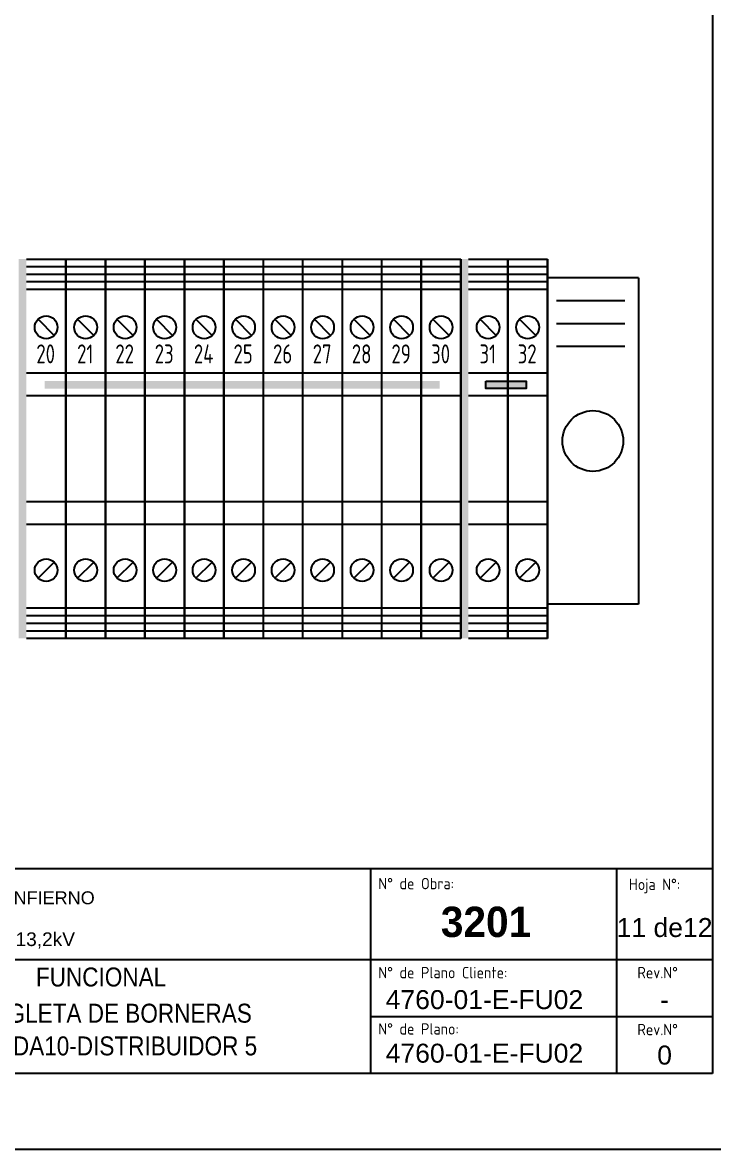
# Model space of a CAD drawing. Header units: millimetres. Extents: x 2272 to 7312, y -3839 to -3184.
# Drawn here: x 6790.7 to 6881.6, y -3492.6 to -3344.1 of the extents above; entities that cross this region are included whole.
import ezdxf
from ezdxf.enums import TextEntityAlignment as Align

# ---------------------------------------------------------------- set-up
doc = ezdxf.new("R2010")
doc.units = ezdxf.units.MM
doc.layers.add('BORNES XT', color=5, linetype='Continuous')
doc.layers.add('TEXTOS', color=3, linetype='Continuous')
doc.styles.add('ROMANS', font='isocp3.shx')
doc.styles.get("Standard").update_dxf_attribs({"font": 'arial.ttf'})
doc.styles.add('style1', font='arial.ttf', dxfattribs={"height": 1})
doc.styles.add('style2', font='romab___.ttf', dxfattribs={"height": 1})

# ---------------------------------------------------------------- blocks, each defined once
blk = doc.blocks.new('BORNERA SEPARADOR')
for p, q in [((-649.79, 1388.9), (-661.79, 1388.9)), ((-661.79, 1388.9), (-661.79, 1345.9)), ((-649.79, 1388.9), (-649.79, 1345.9)), ((-660.59, 1385.9), (-651.59, 1385.9)), ((-660.59, 1382.9), (-651.59, 1382.9)), ((-660.59, 1379.9), (-651.59, 1379.9)), ((-649.79, 1345.9), (-661.79, 1345.9))]:
    blk.add_line(p, q)
blk.add_circle((-655.79, 1367.4), 4)
blk = doc.blocks.new('A3-Funcional')
at = {"color": 1, "linetype": 'Continuous'}
for p, q in [((410, 287), (410, 10)), ((410, 37), (25, 37)), ((365, 37), (365, 10)), ((410, 10), (25, 10))]:
    blk.add_line(p, q, dxfattribs=at)
at = {"color": 1}
blk.add_line((365, 37), (365, 10), dxfattribs=at)
at = {"color": 7}
for p, q in [((397.38, 37), (397.38, 25)), ((365, 25), (282, 25)), ((409.88, 25), (364.88, 25)), ((397.38, 25), (397.38, 10)), ((409.88, 17.5), (364.88, 17.5))]:
    blk.add_line(p, q, dxfattribs=at)
at = {"color": 11}
blk.add_lwpolyline([(0, 0), (0, 297), (420, 297), (420, 0)], close=True, dxfattribs=at)
at = {"layer": 'TEXTOS', "color": 4, "linetype": 'Continuous', "style": 'ROMANS'}
for s, p in [('N° de Obra:', (366.01, 34.29)), ('Hoja N°:', (399.01, 34.19)), ('N° de Plano Cliente:', (366.01, 22.56)), ('Rev.N°', (400.12, 22.56)), ('N° de Plano:', (366.01, 15.14)), ('Rev.N°', (400.12, 15.06))]:
    blk.add_text(s, height=1.5, dxfattribs=at).set_placement(p)
at = {"layer": 'TEXTOS', "color": 7, "linetype": 'Continuous', "style": 'style2', "width": 0.8}
blk.add_attdef('CLIENTE', (295.02, 31.81), '', height=3.5, dxfattribs=at)
at = {"layer": 'TEXTOS', "color": 7, "style": 'style2'}
blk.add_attdef('NºOBRA', text='', height=4, dxfattribs=at).set_placement((380.19, 28), align=Align.CENTER)
at = {"layer": 'TEXTOS', "color": 7, "linetype": 'Continuous', "style": 'style1'}
for tag, p in [('0/0', (403.7, 28)), ('1088-01MP01', (379.98, 18.5)), ('REVCLIENTE', (403.7, 18.5)), ('1088-01MP01', (379.98, 11.43)), ('REV', (403.7, 11.19))]:
    blk.add_attdef(tag, text='', height=2.5, dxfattribs=at).set_placement(p, align=Align.CENTER)
at = {"layer": 'TEXTOS', "style": 'ROMANS'}
for tag, p in [('04/01/01', (204.48, 27.37)), ('NAMEDIB', (224.48, 27.33)), ('FECHREV', (204.48, 20.11)), ('NAMEREV', (224.48, 20.1)), ('FECHAPR', (204.48, 12.61)), ('NAMEAPR', (224.48, 12.6))]:
    blk.add_attdef(tag, text='', height=2, dxfattribs=at).set_placement(p, align=Align.CENTER)
at = {"layer": 'TEXTOS', "color": 7, "style": 'style1'}
blk.add_attdef('OBRA', (295.02, 26.8), '', height=2.5, dxfattribs=at)
at = {"layer": 'TEXTOS', "color": 7, "style": 'style1', "width": 0.85}
for tag, p in [('DESCRIPCION1', (332.01, 20.37)), ('DESCRIPCION2', (332.01, 16.29)), ('DESCRIPCION3', (332.01, 12.18))]:
    blk.add_attdef(tag, text='', height=2.5, dxfattribs=at).set_placement(p, align=Align.CENTER)

msp = doc.modelspace()

# ---------------------------------------------------------------- hatches: boundary and pattern name
at = {"layer": 'TEXTOS'}
h = msp.add_hatch(color=256, dxfattribs=at)
h.dxf.hatch_style = 1
h.paths.add_polyline_path([(6856.96, -3392.3), (6856.96, -3391.3), (6851.67, -3391.3), (6851.67, -3392.3)])

# ---------------------------------------------------------------- linework, layer by layer
msp.add_line((6848.37, -3377.7), (6848.37, -3420.7))
msp.add_line((6848.37, -3377.7), (6848.37, -3420.7))
at = {"layer": 'BORNES XT'}
for p, q in [((6791.17, -3375.22), (6796.37, -3375.22)), ((6796.37, -3375.22), (6796.37, -3425.22)), ((6796.37, -3425.22), (6796.37, -3375.22)), ((6796.37, -3375.22), (6801.57, -3375.22)), ((6801.57, -3375.22), (6801.57, -3425.22)), ((6801.57, -3425.22), (6801.57, -3375.22)), ((6801.57, -3375.22), (6806.77, -3375.22)), ((6806.77, -3375.22), (6806.77, -3425.22)), ((6806.77, -3425.22), (6806.77, -3375.22)), ((6806.77, -3375.22), (6811.97, -3375.22)), ((6811.97, -3375.22), (6811.97, -3425.22)), ((6811.97, -3425.22), (6811.97, -3375.22)), ((6811.97, -3375.22), (6817.17, -3375.22)), ((6817.17, -3375.22), (6817.17, -3425.22)), ((6817.17, -3425.22), (6817.17, -3375.22)), ((6817.17, -3375.22), (6822.37, -3375.22)), ((6822.37, -3375.22), (6827.57, -3375.22)), ((6822.37, -3425.22), (6822.37, -3375.22)), ((6827.57, -3375.22), (6832.77, -3375.22)), ((6827.57, -3425.22), (6827.57, -3375.22)), ((6832.77, -3375.22), (6837.97, -3375.22)), ((6832.77, -3425.22), (6832.77, -3375.22)), ((6837.97, -3375.22), (6843.17, -3375.22)), ((6837.97, -3425.22), (6837.97, -3375.22)), ((6843.17, -3375.22), (6843.17, -3425.22)), ((6843.17, -3425.22), (6843.17, -3375.22)), ((6843.17, -3375.22), (6848.37, -3375.22)), ((6848.37, -3375.22), (6848.37, -3425.22)), ((6848.37, -3425.22), (6848.37, -3375.22)), ((6849.37, -3375.22), (6854.57, -3375.22)), ((6854.57, -3375.22), (6854.57, -3425.22)), ((6854.57, -3425.22), (6854.57, -3375.22)), ((6854.57, -3375.22), (6859.77, -3375.22)), ((6859.77, -3375.22), (6859.77, -3425.22)), ((6859.77, -3425.22), (6859.77, -3375.22)), ((6796.37, -3376.24), (6791.17, -3376.24)), ((6801.57, -3376.24), (6796.37, -3376.24)), ((6806.77, -3376.24), (6801.57, -3376.24)), ((6811.97, -3376.24), (6806.77, -3376.24)), ((6817.17, -3376.24), (6811.97, -3376.24)), ((6822.37, -3376.24), (6817.17, -3376.24)), ((6827.57, -3376.24), (6822.37, -3376.24)), ((6832.77, -3376.24), (6827.57, -3376.24)), ((6837.97, -3376.24), (6832.77, -3376.24)), ((6843.17, -3376.24), (6837.97, -3376.24)), ((6848.37, -3376.24), (6843.17, -3376.24)), ((6854.57, -3376.24), (6849.37, -3376.24)), ((6859.77, -3376.24), (6854.57, -3376.24)), ((6796.37, -3377.24), (6791.17, -3377.24)), ((6796.37, -3378.24), (6791.17, -3378.24)), ((6801.57, -3377.24), (6796.37, -3377.24)), ((6801.57, -3378.24), (6796.37, -3378.24)), ((6806.77, -3377.24), (6801.57, -3377.24)), ((6806.77, -3378.24), (6801.57, -3378.24)), ((6811.97, -3377.24), (6806.77, -3377.24)), ((6811.97, -3378.24), (6806.77, -3378.24)), ((6817.17, -3377.24), (6811.97, -3377.24)), ((6817.17, -3378.24), (6811.97, -3378.24)), ((6822.37, -3377.24), (6817.17, -3377.24)), ((6822.37, -3378.24), (6817.17, -3378.24)), ((6827.57, -3377.24), (6822.37, -3377.24)), ((6827.57, -3378.24), (6822.37, -3378.24)), ((6832.77, -3377.24), (6827.57, -3377.24)), ((6832.77, -3378.24), (6827.57, -3378.24)), ((6837.97, -3377.24), (6832.77, -3377.24)), ((6837.97, -3378.24), (6832.77, -3378.24)), ((6843.17, -3377.24), (6837.97, -3377.24)), ((6843.17, -3378.24), (6837.97, -3378.24)), ((6848.37, -3377.24), (6843.17, -3377.24)), ((6848.37, -3378.24), (6843.17, -3378.24)), ((6854.57, -3377.24), (6849.37, -3377.24)), ((6854.57, -3378.24), (6849.37, -3378.24)), ((6859.77, -3377.24), (6854.57, -3377.24)), ((6859.77, -3378.24), (6854.57, -3378.24)), ((6796.37, -3379.24), (6791.17, -3379.24)), ((6801.57, -3379.24), (6796.37, -3379.24)), ((6806.77, -3379.24), (6801.57, -3379.24)), ((6811.97, -3379.24), (6806.77, -3379.24)), ((6817.17, -3379.24), (6811.97, -3379.24)), ((6822.37, -3379.24), (6817.17, -3379.24)), ((6827.57, -3379.24), (6822.37, -3379.24)), ((6832.77, -3379.24), (6827.57, -3379.24)), ((6837.97, -3379.24), (6832.77, -3379.24)), ((6843.17, -3379.24), (6837.97, -3379.24)), ((6848.37, -3379.24), (6843.17, -3379.24)), ((6854.57, -3379.24), (6849.37, -3379.24)), ((6859.77, -3379.24), (6854.57, -3379.24)), ((6792.7, -3383.16), (6794.83, -3385.28)), ((6797.9, -3383.16), (6800.03, -3385.28)), ((6803.1, -3383.16), (6805.23, -3385.28)), ((6808.3, -3383.16), (6810.43, -3385.28)), ((6813.5, -3383.16), (6815.63, -3385.28)), ((6818.7, -3383.16), (6820.83, -3385.28)), ((6823.9, -3383.16), (6826.03, -3385.28)), ((6829.1, -3383.16), (6831.23, -3385.28)), ((6834.3, -3383.16), (6836.43, -3385.28)), ((6839.5, -3383.16), (6841.63, -3385.28)), ((6844.7, -3383.16), (6846.83, -3385.28)), ((6850.9, -3383.16), (6853.03, -3385.28)), ((6856.1, -3383.16), (6858.23, -3385.28)), ((6796.37, -3390.24), (6791.17, -3390.24)), ((6801.57, -3390.24), (6796.37, -3390.24)), ((6806.77, -3390.24), (6801.57, -3390.24)), ((6811.97, -3390.24), (6806.77, -3390.24)), ((6817.17, -3390.24), (6811.97, -3390.24)), ((6822.37, -3390.24), (6817.17, -3390.24)), ((6827.57, -3390.24), (6822.37, -3390.24)), ((6832.77, -3390.24), (6827.57, -3390.24)), ((6837.97, -3390.24), (6832.77, -3390.24)), ((6843.17, -3390.24), (6837.97, -3390.24)), ((6848.37, -3390.24), (6843.17, -3390.24)), ((6854.57, -3390.24), (6849.37, -3390.24)), ((6859.77, -3390.24), (6854.57, -3390.24)), ((6796.37, -3393.24), (6791.17, -3393.24)), ((6801.57, -3393.24), (6796.37, -3393.24)), ((6806.77, -3393.24), (6801.57, -3393.24)), ((6811.97, -3393.24), (6806.77, -3393.24)), ((6817.17, -3393.24), (6811.97, -3393.24)), ((6822.37, -3393.24), (6817.17, -3393.24)), ((6827.57, -3393.24), (6822.37, -3393.24)), ((6832.77, -3393.24), (6827.57, -3393.24)), ((6837.97, -3393.24), (6832.77, -3393.24)), ((6843.17, -3393.24), (6837.97, -3393.24)), ((6848.37, -3393.24), (6843.17, -3393.24)), ((6854.57, -3393.24), (6849.37, -3393.24)), ((6859.77, -3393.24), (6854.57, -3393.24)), ((6796.37, -3407.2), (6791.17, -3407.2)), ((6801.57, -3407.2), (6796.37, -3407.2)), ((6806.77, -3407.2), (6801.57, -3407.2)), ((6811.97, -3407.2), (6806.77, -3407.2)), ((6817.17, -3407.2), (6811.97, -3407.2)), ((6822.37, -3407.2), (6817.17, -3407.2)), ((6827.57, -3407.2), (6822.37, -3407.2)), ((6832.77, -3407.2), (6827.57, -3407.2)), ((6837.97, -3407.2), (6832.77, -3407.2)), ((6843.17, -3407.2), (6837.97, -3407.2)), ((6848.37, -3407.2), (6843.17, -3407.2)), ((6854.57, -3407.2), (6849.37, -3407.2)), ((6859.77, -3407.2), (6854.57, -3407.2)), ((6796.37, -3410.2), (6791.17, -3410.2)), ((6801.57, -3410.2), (6796.37, -3410.2)), ((6806.77, -3410.2), (6801.57, -3410.2)), ((6811.97, -3410.2), (6806.77, -3410.2)), ((6817.17, -3410.2), (6811.97, -3410.2)), ((6822.37, -3410.2), (6817.17, -3410.2)), ((6827.57, -3410.2), (6822.37, -3410.2)), ((6832.77, -3410.2), (6827.57, -3410.2)), ((6837.97, -3410.2), (6832.77, -3410.2)), ((6843.17, -3410.2), (6837.97, -3410.2)), ((6848.37, -3410.2), (6843.17, -3410.2)), ((6854.57, -3410.2), (6849.37, -3410.2)), ((6859.77, -3410.2), (6854.57, -3410.2)), ((6792.7, -3417.28), (6794.83, -3415.16)), ((6797.9, -3417.28), (6800.03, -3415.16)), ((6803.1, -3417.28), (6805.23, -3415.16)), ((6808.3, -3417.28), (6810.43, -3415.16)), ((6813.5, -3417.28), (6815.63, -3415.16)), ((6818.7, -3417.28), (6820.83, -3415.16)), ((6823.9, -3417.28), (6826.03, -3415.16)), ((6829.1, -3417.28), (6831.23, -3415.16)), ((6834.3, -3417.28), (6836.43, -3415.16)), ((6839.5, -3417.28), (6841.63, -3415.16)), ((6844.7, -3417.28), (6846.83, -3415.16)), ((6850.9, -3417.28), (6853.03, -3415.16)), ((6856.1, -3417.28), (6858.23, -3415.16)), ((6796.37, -3421.24), (6791.17, -3421.24)), ((6801.57, -3421.24), (6796.37, -3421.24)), ((6806.77, -3421.24), (6801.57, -3421.24)), ((6811.97, -3421.24), (6806.77, -3421.24)), ((6817.17, -3421.24), (6811.97, -3421.24)), ((6822.37, -3421.24), (6817.17, -3421.24)), ((6827.57, -3421.24), (6822.37, -3421.24)), ((6832.77, -3421.24), (6827.57, -3421.24)), ((6837.97, -3421.24), (6832.77, -3421.24)), ((6843.17, -3421.24), (6837.97, -3421.24)), ((6848.37, -3421.24), (6843.17, -3421.24)), ((6854.57, -3421.24), (6849.37, -3421.24)), ((6859.77, -3421.24), (6854.57, -3421.24)), ((6796.37, -3422.24), (6791.17, -3422.24)), ((6801.57, -3422.24), (6796.37, -3422.24)), ((6806.77, -3422.24), (6801.57, -3422.24)), ((6811.97, -3422.24), (6806.77, -3422.24)), ((6817.17, -3422.24), (6811.97, -3422.24)), ((6822.37, -3422.24), (6817.17, -3422.24)), ((6827.57, -3422.24), (6822.37, -3422.24)), ((6832.77, -3422.24), (6827.57, -3422.24)), ((6837.97, -3422.24), (6832.77, -3422.24)), ((6843.17, -3422.24), (6837.97, -3422.24)), ((6848.37, -3422.24), (6843.17, -3422.24)), ((6854.57, -3422.24), (6849.37, -3422.24)), ((6859.77, -3422.24), (6854.57, -3422.24)), ((6796.37, -3423.24), (6791.17, -3423.24)), ((6796.37, -3424.24), (6791.17, -3424.24)), ((6801.57, -3423.24), (6796.37, -3423.24)), ((6801.57, -3424.24), (6796.37, -3424.24)), ((6806.77, -3423.24), (6801.57, -3423.24)), ((6806.77, -3424.24), (6801.57, -3424.24)), ((6811.97, -3423.24), (6806.77, -3423.24)), ((6811.97, -3424.24), (6806.77, -3424.24)), ((6817.17, -3423.24), (6811.97, -3423.24)), ((6817.17, -3424.24), (6811.97, -3424.24)), ((6822.37, -3423.24), (6817.17, -3423.24)), ((6822.37, -3424.24), (6817.17, -3424.24)), ((6827.57, -3423.24), (6822.37, -3423.24)), ((6827.57, -3424.24), (6822.37, -3424.24)), ((6832.77, -3423.24), (6827.57, -3423.24)), ((6832.77, -3424.24), (6827.57, -3424.24)), ((6837.97, -3423.24), (6832.77, -3423.24)), ((6837.97, -3424.24), (6832.77, -3424.24)), ((6843.17, -3423.24), (6837.97, -3423.24)), ((6843.17, -3424.24), (6837.97, -3424.24)), ((6848.37, -3423.24), (6843.17, -3423.24)), ((6848.37, -3424.24), (6843.17, -3424.24)), ((6854.57, -3423.24), (6849.37, -3423.24)), ((6854.57, -3424.24), (6849.37, -3424.24)), ((6859.77, -3423.24), (6854.57, -3423.24)), ((6859.77, -3424.24), (6854.57, -3424.24)), ((6796.37, -3425.22), (6791.17, -3425.22)), ((6801.57, -3425.22), (6796.37, -3425.22)), ((6806.77, -3425.22), (6801.57, -3425.22)), ((6811.97, -3425.22), (6806.77, -3425.22)), ((6817.17, -3425.22), (6811.97, -3425.22)), ((6822.37, -3425.22), (6817.17, -3425.22)), ((6827.57, -3425.22), (6822.37, -3425.22)), ((6832.77, -3425.22), (6827.57, -3425.22)), ((6837.97, -3425.22), (6832.77, -3425.22)), ((6843.17, -3425.22), (6837.97, -3425.22)), ((6848.37, -3425.22), (6843.17, -3425.22)), ((6854.57, -3425.22), (6849.37, -3425.22)), ((6859.77, -3425.22), (6854.57, -3425.22))]:
    msp.add_line(p, q, dxfattribs=at)
for centre in [(6793.77, -3384.22), (6798.97, -3384.22), (6804.17, -3384.22), (6809.37, -3384.22), (6814.57, -3384.22), (6819.77, -3384.22), (6824.97, -3384.22), (6830.17, -3384.22), (6835.37, -3384.22), (6840.57, -3384.22), (6845.77, -3384.22), (6851.97, -3384.22), (6857.17, -3384.22), (6793.77, -3416.22), (6798.97, -3416.22), (6804.17, -3416.22), (6809.37, -3416.22), (6814.57, -3416.22), (6819.77, -3416.22), (6824.97, -3416.22), (6830.17, -3416.22), (6835.37, -3416.22), (6840.57, -3416.22), (6845.77, -3416.22), (6851.97, -3416.22), (6857.17, -3416.22)]:
    msp.add_circle(centre, 1.5, dxfattribs=at)
at = {"layer": 'TEXTOS'}
msp.add_lwpolyline([(6851.67, -3391.3), (6856.96, -3391.3), (6856.96, -3392.3), (6851.67, -3392.3)], close=True, dxfattribs=at)
for points in [[(6790.17, -3425.22), (6791.17, -3425.22), (6790.17, -3375.22), (6791.17, -3375.22)], [(6848.37, -3425.22), (6849.37, -3425.22), (6848.37, -3375.22), (6849.37, -3375.22)], [(6845.57, -3392.3), (6845.57, -3391.3), (6793.58, -3392.3), (6793.58, -3391.3)]]:
    msp.add_trace(points, dxfattribs=at)

# ---------------------------------------------------------------- block references
ref = msp.add_blockref('A3-Funcional', (6471.5, -3492.56))
ref.add_attrib('DESCRIPCION2', 'CELDA10-DISTRIBUIDOR 5', dxfattribs={"layer": 'TEXTOS', "color": 7, "height": 2.5, "style": 'style1', "width": 0.85}).set_placement((6802.59, -3480.16), align=Align.CENTER)
ref.add_attrib('DESCRIPCION1', 'FUNCIONAL', dxfattribs={"layer": 'TEXTOS', "color": 7, "height": 2.5, "style": 'style1', "width": 0.85}).set_placement((6801, -3471.08), align=Align.CENTER)
ref.add_attrib('DESCRIPCION3', 'REGLETA DE BORNERAS', dxfattribs={"layer": 'TEXTOS', "color": 7, "height": 2.5, "style": 'style1', "width": 0.85}).set_placement((6802.71, -3475.85), align=Align.CENTER)
ref.add_attrib('CLIENTE', 'SECHEEP- PAMBA DEL INFIERNO', dxfattribs={"layer": 'TEXTOS', "color": 7, "linetype": 'Continuous', "height": 1.7}).set_placement((6761.77, -3460.75), align=Align.BOTTOM_LEFT)
ref.add_attrib('OBRA', 'PROVISION DE CELDAS 13,2kV', dxfattribs={"layer": 'TEXTOS', "color": 7, "height": 1.8}).set_placement((6760.12, -3466.29), align=Align.BOTTOM_LEFT)
ref.add_attrib('REV', '0', dxfattribs={"layer": 'TEXTOS', "color": 7, "linetype": 'Continuous', "height": 2.5, "style": 'style1'}).set_placement((6875.2, -3481.37), align=Align.CENTER)
ref.add_attrib('NºOBRA', '3201', dxfattribs={"layer": 'TEXTOS', "color": 7, "height": 4, "style": 'style2'}).set_placement((6851.69, -3464.56), align=Align.CENTER)
ref.add_attrib('1088-01MP01', '4760-01-E-FU02', dxfattribs={"layer": 'TEXTOS', "color": 7, "linetype": 'Continuous', "height": 2.5, "style": 'style1'}).set_placement((6851.48, -3481.12), align=Align.CENTER)
ref.add_attrib('1088-01MP01', '4760-01-E-FU02', dxfattribs={"layer": 'TEXTOS', "color": 7, "linetype": 'Continuous', "height": 2.5, "style": 'style1'}).set_placement((6851.48, -3474.06), align=Align.CENTER)
ref.add_attrib('0/0', '11 de12', dxfattribs={"layer": 'TEXTOS', "color": 7, "linetype": 'Continuous', "height": 2.5, "style": 'style1'}).set_placement((6875.2, -3464.56), align=Align.CENTER)
ref.add_attrib('REVCLIENTE', '-', dxfattribs={"layer": 'TEXTOS', "color": 7, "linetype": 'Continuous', "height": 2.5, "style": 'style1'}).set_placement((6875.2, -3474.06), align=Align.CENTER)
msp.add_blockref('BORNERA SEPARADOR', (7521.55, -4766.6))

# ---------------------------------------------------------------- texts
at = {"layer": 'TEXTOS', "style": 'ROMANS', "width": 0.8}
for s, p in [('20', (6793.71, -3387.72)), ('21', (6798.91, -3387.72)), ('22', (6804.11, -3387.72)), ('23', (6809.31, -3387.72)), ('24', (6814.51, -3387.72)), ('25', (6819.71, -3387.72)), ('26', (6824.91, -3387.72)), ('27', (6830.11, -3387.72)), ('28', (6835.31, -3387.72)), ('29', (6840.51, -3387.72)), ('30', (6845.71, -3387.72)), ('31', (6851.91, -3387.72)), ('32', (6857.11, -3387.72))]:
    msp.add_text(s, height=2.5, dxfattribs=at).set_placement(p, align=Align.MIDDLE_CENTER)

doc.saveas('drawing.dxf')
